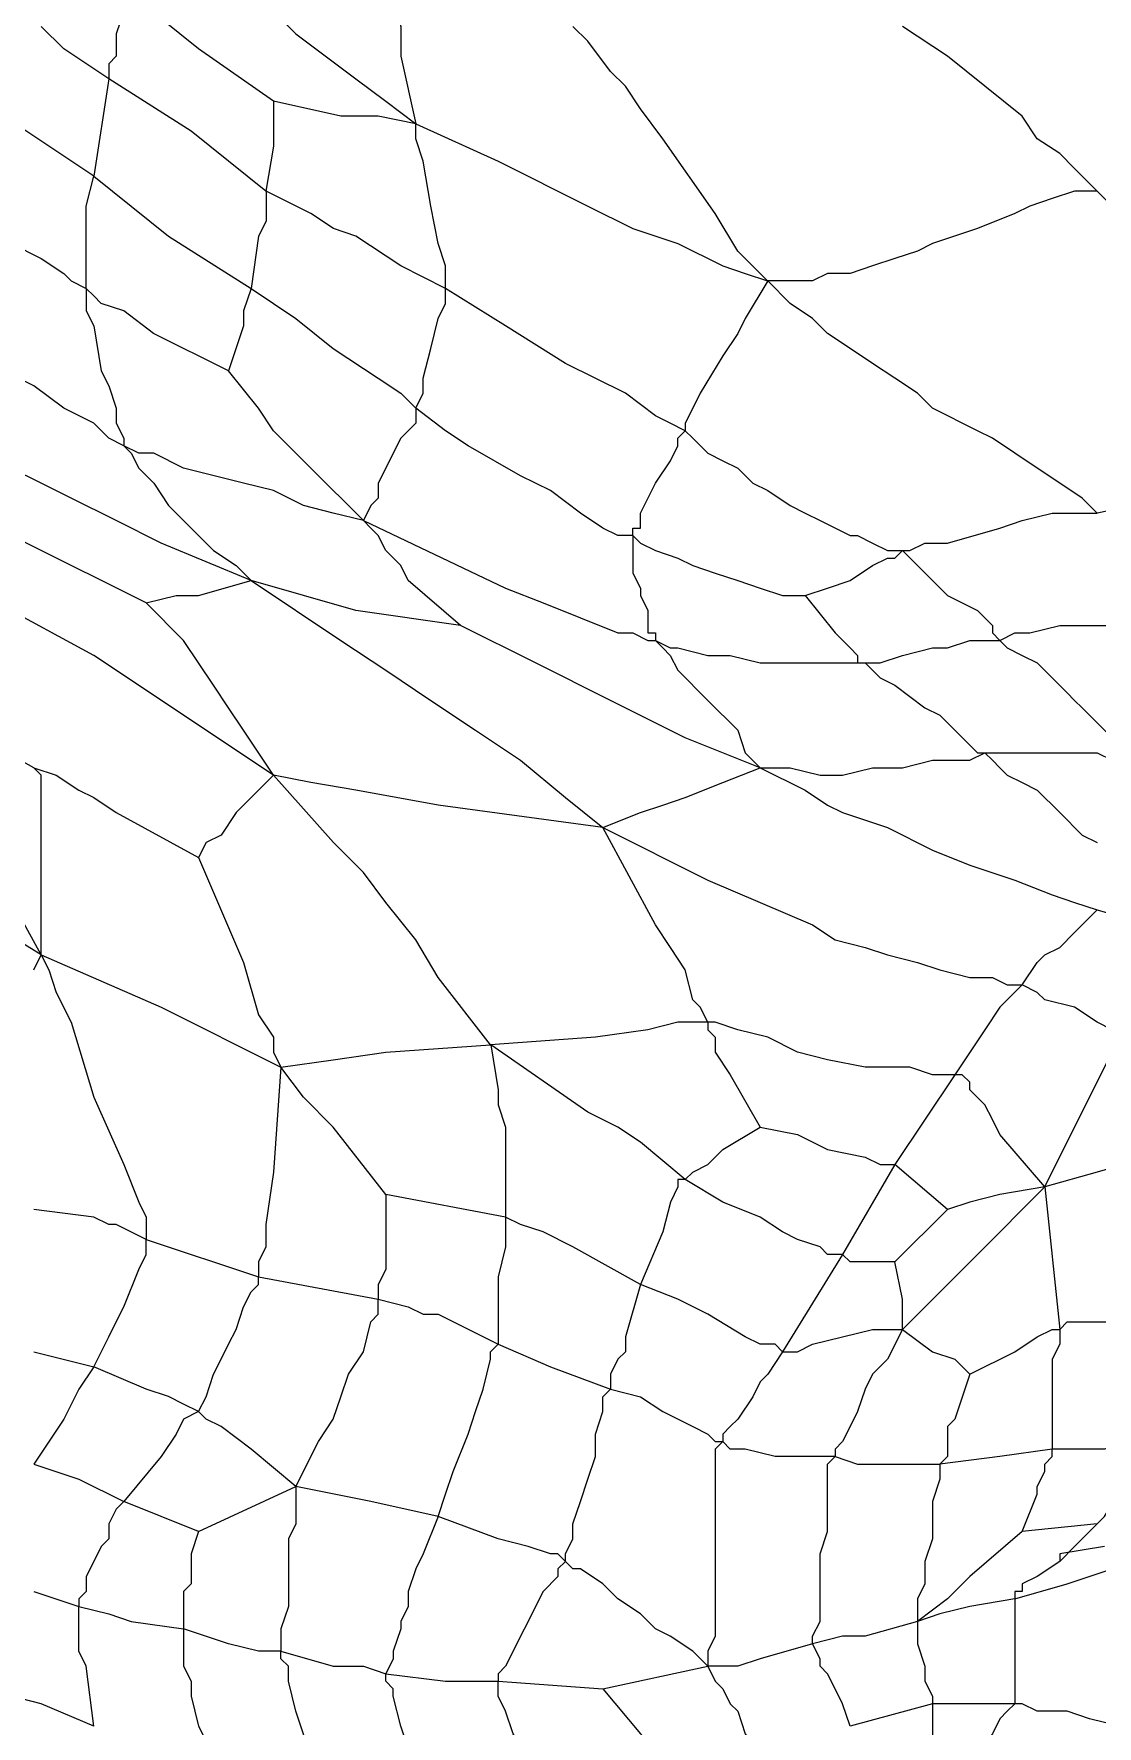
# Model space of a CAD drawing. Header units: inches. Extents: x 109 to 1721, y 29 to 669.
# Drawn here: x 1416.405 to 1419.363, y 352.553 to 357.261 of the extents above; entities that cross this region are included whole.
import ezdxf

# ---------------------------------------------------------------- set-up
doc = ezdxf.new("R2010")
doc.units = ezdxf.units.IN
doc.header["$LTSCALE"] = 0.03937
doc.header["$MEASUREMENT"] = 0
doc.layers.add('PDF3_Geometría', color=7, linetype='Continuous')

# ---------------------------------------------------------------- blocks, each defined once
blk = doc.blocks.new('OH3A1-1$-$ASSY$$CENTER$TUB_-_v2$-$copia1')
at = {"layer": 'PDF3_Geometría', "lineweight": -3}
for points in [[(15.46334, 10.56334), (15.46084, 10.56584), (15.45918, 10.56751), (15.45668, 10.56917), (15.45501, 10.57167), (15.45084, 10.57501), (15.44668, 10.57834), (15.44168, 10.58167)], [(15.42667, 10.55334), (15.42334, 10.55667), (15.42084, 10.56084), (15.41501, 10.56917), (15.41251, 10.57251), (15.41084, 10.57501), (15.40918, 10.57667), (15.40668, 10.58001), (15.40501, 10.58167)], [(15.37084, 10.58417), (15.37418, 10.58084), (15.38084, 10.57584), (15.38418, 10.57334), (15.38751, 10.57084), (15.39668, 10.56667), (15.40668, 10.56167), (15.41168, 10.55917), (15.41668, 10.55751), (15.42167, 10.55501), (15.42417, 10.55417), (15.42667, 10.55334)], [(15.37168, 10.57334), (15.36334, 10.57917), (15.35918, 10.58251)], [(15.35501, 10.58334), (15.35418, 10.58084), (15.35418, 10.57834), (15.35334, 10.57751), (15.35334, 10.57584), (15.34834, 10.57917), (15.34584, 10.58167)], [(15.38501, 10.58501), (15.38584, 10.58167), (15.38584, 10.58001), (15.38584, 10.57834), (15.38751, 10.57084)], [(15.37084, 10.56334), (15.36251, 10.57001), (15.35334, 10.57584), (15.35168, 10.56501), (15.34168, 10.57167), (15.33918, 10.57334), (15.33668, 10.57501), (15.33501, 10.57667), (15.33251, 10.57917)], [(15.41751, 10.53667), (15.41584, 10.53751), (15.41418, 10.53834), (15.41084, 10.54084), (15.40418, 10.54417), (15.39751, 10.54834), (15.39084, 10.55251), (15.39084, 10.55417), (15.39084, 10.55501), (15.39001, 10.55751), (15.38918, 10.56167), (15.38834, 10.56667), (15.38751, 10.56917), (15.38751, 10.57084), (15.38334, 10.57167), (15.37918, 10.57167), (15.37168, 10.57334), (15.37168, 10.57084), (15.37168, 10.56834), (15.37084, 10.56334)], [(15.34251, 10.55751), (15.34584, 10.55584), (15.34834, 10.55417), (15.34918, 10.55334), (15.35084, 10.55251), (15.35084, 10.55334), (15.35084, 10.55417), (15.35084, 10.55584), (15.35084, 10.55834), (15.35084, 10.56167), (15.35168, 10.56501), (15.35584, 10.56167), (15.36001, 10.55834), (15.36918, 10.55251), (15.37418, 10.54917), (15.37834, 10.54584), (15.38334, 10.54251), (15.38584, 10.54084), (15.38751, 10.53917), (15.38751, 10.53751), (15.38584, 10.53584), (15.38501, 10.53417), (15.38418, 10.53251), (15.38334, 10.53084), (15.38334, 10.52917), (15.38251, 10.52834), (15.38168, 10.52667)], [(15.41168, 10.52501), (15.41001, 10.52501), (15.40834, 10.52584), (15.40584, 10.52751), (15.40251, 10.53001), (15.39918, 10.53167), (15.39334, 10.53501), (15.39084, 10.53667), (15.38751, 10.53917), (15.38834, 10.54084), (15.38834, 10.54251), (15.38918, 10.54584), (15.39001, 10.54917), (15.39084, 10.55084), (15.39084, 10.55167), (15.39084, 10.55251), (15.38584, 10.55501), (15.38084, 10.55834), (15.37835, 10.55917), (15.37585, 10.56084), (15.37085, 10.56334), (15.37085, 10.56084), (15.37085, 10.56001), (15.37001, 10.55834), (15.36918, 10.55251)], [(15.49334, 10.52917), (15.47834, 10.54667), (15.47501, 10.55167), (15.47084, 10.55584), (15.46918, 10.55751), (15.46751, 10.56001), (15.46501, 10.56167), (15.46334, 10.56334), (15.46084, 10.56334), (15.45834, 10.56251), (15.45584, 10.56167), (15.45418, 10.56084), (15.45001, 10.55917), (15.44501, 10.55751), (15.44334, 10.55667), (15.44084, 10.55584), (15.43834, 10.55501), (15.43584, 10.55417), (15.43334, 10.55417), (15.43168, 10.55334), (15.42918, 10.55334), (15.42668, 10.55334)], [(15.38168, 10.52667), (15.38001, 10.52834), (15.37751, 10.53084), (15.37584, 10.53251), (15.37334, 10.53501), (15.37168, 10.53667), (15.37001, 10.53917), (15.36668, 10.54334), (15.35834, 10.54751), (15.35501, 10.55001), (15.35251, 10.55084), (15.35168, 10.55167), (15.35084, 10.55251), (15.35084, 10.55084), (15.35084, 10.55001), (15.35168, 10.54834), (15.35251, 10.54334), (15.35334, 10.54167), (15.35418, 10.53917), (15.35418, 10.53751), (15.35501, 10.53584), (15.35501, 10.53501), (15.35334, 10.53584), (15.35168, 10.53751), (15.34834, 10.53917), (15.34501, 10.54167), (15.34168, 10.54334)], [(15.36918, 10.55251), (15.36834, 10.55001), (15.36834, 10.54834), (15.36668, 10.54334)], [(15.46751, 10.52834), (15.46334, 10.52751), (15.46168, 10.52917), (15.45918, 10.53084), (15.45668, 10.53251), (15.45418, 10.53417), (15.45168, 10.53584), (15.45001, 10.53667), (15.44501, 10.53917), (15.44334, 10.54084), (15.44084, 10.54251), (15.43834, 10.54417), (15.43584, 10.54584), (15.43334, 10.54751), (15.43168, 10.54917), (15.42918, 10.55084), (15.42668, 10.55334), (15.42418, 10.54917), (15.42334, 10.54751), (15.42168, 10.54501), (15.41918, 10.54084), (15.41835, 10.53917), (15.41751, 10.53751), (15.41751, 10.53667)], [(15.36918, 10.52001), (15.35918, 10.52417), (15.35418, 10.52667), (15.34918, 10.52917), (15.34418, 10.53167), (15.34168, 10.53251), (15.33918, 10.53417), (15.33751, 10.53584), (15.33501, 10.53751), (15.33334, 10.53917), (15.33168, 10.54084)], [(15.41168, 10.52501), (15.41168, 10.52584), (15.41251, 10.52584), (15.41251, 10.52751), (15.41418, 10.53084), (15.41585, 10.53334), (15.41668, 10.53501), (15.41668, 10.53584), (15.41751, 10.53667), (15.41835, 10.53584), (15.42001, 10.53417), (15.42168, 10.53334), (15.42334, 10.53251), (15.42501, 10.53084), (15.42668, 10.53001), (15.42918, 10.52834), (15.43084, 10.52751), (15.43251, 10.52667), (15.43584, 10.52501), (15.43668, 10.52501), (15.43834, 10.52417), (15.44001, 10.52334), (15.44084, 10.52334), (15.44168, 10.52334), (15.44251, 10.52334), (15.44418, 10.52417), (15.44668, 10.52417), (15.45251, 10.52584), (15.45501, 10.52667), (15.45834, 10.52751), (15.46084, 10.52751), (15.46251, 10.52751), (15.46334, 10.52751)], [(15.39251, 10.51501), (15.38668, 10.52001), (15.38584, 10.52167), (15.38418, 10.52334), (15.38334, 10.52501), (15.38251, 10.52584), (15.38168, 10.52667), (15.37834, 10.52751), (15.37501, 10.52834), (15.37168, 10.53001), (15.36834, 10.53084), (15.36168, 10.53251), (15.35835, 10.53417), (15.35668, 10.53417), (15.35501, 10.53501), (15.35585, 10.53417), (15.35668, 10.53251), (15.35835, 10.53084), (15.36001, 10.52834), (15.36168, 10.52667), (15.36501, 10.52334), (15.36751, 10.52167), (15.36918, 10.52001)], [(15.40834, 10.49251), (15.39001, 10.49501), (15.38084, 10.49667), (15.37584, 10.49751), (15.37168, 10.49834), (15.36834, 10.50334), (15.36668, 10.50584), (15.36501, 10.50834), (15.36334, 10.51084), (15.36168, 10.51334), (15.35751, 10.51751), (15.34418, 10.52417), (15.34084, 10.52584), (15.33751, 10.52834), (15.33668, 10.52917), (15.33501, 10.53001), (15.33335, 10.53167), (15.33251, 10.53167), (15.33168, 10.53251)], [(15.38168, 10.52667), (15.39751, 10.51917), (15.40168, 10.51751), (15.40584, 10.51584), (15.41001, 10.51417), (15.41168, 10.51417), (15.41334, 10.51334), (15.41418, 10.51334)], [(15.37168, 10.49834), (15.35168, 10.51167), (15.34084, 10.51751), (15.33585, 10.52084), (15.33335, 10.52251), (15.33168, 10.52417)], [(15.41168, 10.52501), (15.41168, 10.52417), (15.41168, 10.52334), (15.41168, 10.52084), (15.41251, 10.51917), (15.41251, 10.51834), (15.41334, 10.51667), (15.41334, 10.51584), (15.41334, 10.51417), (15.41418, 10.51417), (15.41418, 10.51334)], [(15.41168, 10.52501), (15.41251, 10.52417), (15.41418, 10.52334), (15.41668, 10.52251), (15.41835, 10.52167), (15.42085, 10.52084), (15.42334, 10.52001), (15.42584, 10.51917), (15.42834, 10.51834), (15.43084, 10.51834), (15.43418, 10.51417), (15.43584, 10.51251), (15.43668, 10.51167), (15.43668, 10.51084), (15.43751, 10.51084)], [(15.43084, 10.51834), (15.43334, 10.51917), (15.43584, 10.52001), (15.43834, 10.52167), (15.44001, 10.52251), (15.44084, 10.52251), (15.44168, 10.52334), (15.44668, 10.51834), (15.45001, 10.51667), (15.45168, 10.51501), (15.45168, 10.51417), (15.45251, 10.51334)], [(15.35751, 10.51751), (15.36085, 10.51834), (15.36335, 10.51834), (15.36918, 10.52001), (15.37918, 10.51334), (15.38418, 10.51001), (15.38918, 10.50667), (15.39418, 10.50334), (15.39918, 10.50001), (15.40418, 10.49584), (15.40834, 10.49251), (15.41251, 10.49417), (15.41501, 10.49501), (15.41751, 10.49584), (15.42168, 10.49751), (15.42584, 10.49917), (15.43084, 10.49667), (15.43334, 10.49501), (15.43501, 10.49417), (15.44001, 10.49251), (15.44501, 10.49001), (15.44918, 10.48834), (15.45418, 10.48667), (15.45834, 10.48501), (15.46084, 10.48417), (15.46334, 10.48334)], [(15.42584, 10.49917), (15.41751, 10.50251), (15.40918, 10.50667), (15.40084, 10.51084), (15.39251, 10.51501), (15.38084, 10.51667), (15.37501, 10.51834), (15.36918, 10.52001)], [(15.34584, 10.47834), (15.34584, 10.48917), (15.34584, 10.49417), (15.34584, 10.49667), (15.34584, 10.49834), (15.34501, 10.49917), (15.33751, 10.50334), (15.33501, 10.50584), (15.33334, 10.50917), (15.33251, 10.51001), (15.33168, 10.51167), (15.33084, 10.51334), (15.33001, 10.51417), (15.32918, 10.51501), (15.32751, 10.50417)], [(15.45251, 10.51334), (15.45418, 10.51417), (15.45584, 10.51417), (15.45918, 10.51501), (15.46084, 10.51501), (15.46251, 10.51501), (15.46584, 10.51501)], [(15.41418, 10.51334), (15.41501, 10.51251), (15.41584, 10.51167), (15.41668, 10.51001), (15.42001, 10.50667), (15.42334, 10.50334), (15.42418, 10.50084), (15.42584, 10.49917)], [(15.41418, 10.51334), (15.41584, 10.51251), (15.41668, 10.51251), (15.42001, 10.51167), (15.42251, 10.51167), (15.42584, 10.51084), (15.42918, 10.51084), (15.43168, 10.51084), (15.43501, 10.51084), (15.43584, 10.51084), (15.43751, 10.51084), (15.43834, 10.51001), (15.43918, 10.50917), (15.44084, 10.50834), (15.44418, 10.50584), (15.44584, 10.50501), (15.44751, 10.50334), (15.44918, 10.50167), (15.45001, 10.50084), (15.45084, 10.50084)], [(15.43751, 10.51084), (15.43835, 10.51084), (15.43918, 10.51084), (15.44168, 10.51167), (15.44501, 10.51251), (15.44668, 10.51251), (15.44918, 10.51334), (15.45084, 10.51334), (15.45251, 10.51334), (15.45334, 10.51251), (15.45501, 10.51167), (15.45668, 10.51084), (15.46001, 10.50751), (15.46084, 10.50667), (15.46168, 10.50584), (15.46334, 10.50417), (15.46751, 10.50001)], [(15.34584, 10.47834), (15.33668, 10.49501), (15.33418, 10.49751), (15.33168, 10.50001), (15.33001, 10.50251), (15.32834, 10.50334), (15.32751, 10.50417), (15.32751, 10.50334), (15.32668, 10.50167), (15.32584, 10.49834), (15.32418, 10.49251)], [(15.42585, 10.49917), (15.42918, 10.49917), (15.43251, 10.49834), (15.43501, 10.49834), (15.43835, 10.49917), (15.44168, 10.49917), (15.44501, 10.50001), (15.44751, 10.50001), (15.44918, 10.50001), (15.45084, 10.50084), (15.45168, 10.50001), (15.45251, 10.49917), (15.45334, 10.49834), (15.45501, 10.49751), (15.45668, 10.49667), (15.45918, 10.49417), (15.46168, 10.49167), (15.46334, 10.49084)], [(15.45084, 10.50084), (15.45168, 10.50084), (15.45334, 10.50084), (15.45501, 10.50084), (15.45918, 10.50084), (15.46084, 10.50084), (15.46334, 10.50084), (15.46501, 10.50001), (15.46751, 10.50001), (15.46918, 10.49751), (15.47168, 10.49584), (15.47584, 10.49084), (15.47751, 10.48917), (15.47834, 10.48751), (15.48001, 10.48667), (15.48084, 10.48584), (15.48251, 10.48584), (15.48418, 10.48501), (15.48501, 10.48501)], [(15.34501, 10.49917), (15.34751, 10.49834), (15.35001, 10.49667), (15.35168, 10.49584), (15.35418, 10.49417), (15.36334, 10.48917), (15.36834, 10.47751), (15.37001, 10.47167), (15.37168, 10.46917), (15.37168, 10.46751), (15.37251, 10.46584), (15.37834, 10.46667), (15.38418, 10.46751), (15.39584, 10.46834)], [(15.42001, 10.47084), (15.41834, 10.47084), (15.41668, 10.47084), (15.41334, 10.47001), (15.40751, 10.46917), (15.39584, 10.46834), (15.39001, 10.47584), (15.38751, 10.48001), (15.38418, 10.48417), (15.38168, 10.48751), (15.37835, 10.49084), (15.37168, 10.49834), (15.36751, 10.49417), (15.36585, 10.49167), (15.36418, 10.49084), (15.36335, 10.48917)], [(15.36334, 10.42751), (15.36168, 10.42834), (15.36001, 10.42918), (15.35751, 10.43001), (15.35168, 10.43251), (15.35334, 10.43584), (15.35418, 10.43751), (15.35501, 10.43918), (15.35668, 10.44334), (15.35751, 10.44501), (15.35751, 10.44584), (15.35751, 10.44667), (15.35418, 10.44834), (15.35334, 10.44834), (15.35168, 10.44917), (15.34501, 10.45001)], [(15.34501, 10.47667), (15.34584, 10.47834), (15.33501, 10.48501)], [(15.42001, 10.47084), (15.41918, 10.47251), (15.41835, 10.47334), (15.41751, 10.47667), (15.41585, 10.47917), (15.41418, 10.48167), (15.40835, 10.49251), (15.42001, 10.48667), (15.42584, 10.48417), (15.43168, 10.48167), (15.43418, 10.48001), (15.43751, 10.47917), (15.44001, 10.47834), (15.44334, 10.47751), (15.44584, 10.47667), (15.44918, 10.47584), (15.45168, 10.47584), (15.45334, 10.47501), (15.45501, 10.47501), (15.45668, 10.47751), (15.45751, 10.47834), (15.45918, 10.47917), (15.46084, 10.48084), (15.46251, 10.48251), (15.46334, 10.48334), (15.47501, 10.48001)], [(15.34584, 10.47834), (15.34668, 10.47667), (15.34751, 10.47417), (15.34918, 10.47084), (15.35168, 10.46251), (15.35501, 10.45501), (15.35668, 10.45084), (15.35751, 10.44917), (15.35751, 10.44751), (15.35751, 10.44667), (15.37001, 10.44251)], [(15.34584, 10.47834), (15.35918, 10.47251), (15.37251, 10.46584)], [(15.45751, 10.45251), (15.46584, 10.46917)], [(15.46501, 10.47001), (15.46334, 10.47084), (15.46084, 10.47251), (15.45751, 10.47334), (15.45668, 10.47417), (15.45501, 10.47501), (15.45251, 10.47251), (15.45084, 10.47001), (15.44751, 10.46501), (15.44668, 10.46501), (15.44501, 10.46501), (15.44251, 10.46584), (15.44084, 10.46584), (15.43918, 10.46584), (15.43751, 10.46584), (15.43334, 10.46667), (15.43001, 10.46751), (15.42668, 10.46917), (15.42334, 10.47001), (15.42084, 10.47084), (15.42001, 10.47084), (15.42001, 10.47001), (15.42084, 10.46917), (15.42084, 10.46751), (15.42251, 10.46501), (15.42584, 10.45917)], [(15.41751, 10.45334), (15.41251, 10.45751), (15.41001, 10.45917), (15.40668, 10.46084), (15.39585, 10.46834), (15.39668, 10.46334), (15.39668, 10.46167), (15.39751, 10.45917), (15.39751, 10.45417), (15.39751, 10.45167), (15.39751, 10.44917)], [(15.34501, 10.43417), (15.35168, 10.43251), (15.35001, 10.43001), (15.34834, 10.42667), (15.34501, 10.42167), (15.35001, 10.42001), (15.35501, 10.41751)], [(15.38418, 10.45167), (15.37834, 10.45917), (15.37501, 10.46251), (15.37251, 10.46584), (15.37168, 10.45417), (15.37084, 10.44834), (15.37084, 10.44584), (15.37001, 10.44417), (15.37001, 10.44251)], [(15.45751, 10.45251), (15.45251, 10.45834), (15.45168, 10.46001), (15.45084, 10.46167), (15.44918, 10.46334), (15.44918, 10.46417), (15.44834, 10.46501), (15.44751, 10.46501), (15.44084, 10.45501)], [(15.41751, 10.45334), (15.41834, 10.45417), (15.42001, 10.45501), (15.42084, 10.45584), (15.42168, 10.45667), (15.42584, 10.45917), (15.43001, 10.45834), (15.43334, 10.45667), (15.43751, 10.45584), (15.43918, 10.45501), (15.44001, 10.45501), (15.44084, 10.45501)], [(15.47334, 10.44001), (15.47751, 10.45001), (15.48084, 10.46001), (15.47501, 10.45751), (15.47251, 10.45667), (15.46918, 10.45584), (15.46334, 10.45417), (15.45751, 10.45251)], [(15.44668, 10.45001), (15.44084, 10.45501), (15.43501, 10.44501)], [(15.34501, 10.40751), (15.35001, 10.40584)], [(15.43501, 10.44501), (15.43334, 10.44501), (15.43251, 10.44584), (15.43001, 10.44667), (15.42834, 10.44751), (15.42584, 10.44917), (15.42168, 10.45084), (15.41751, 10.45334), (15.41668, 10.45334), (15.41668, 10.45251), (15.41585, 10.45084), (15.41501, 10.44751), (15.41251, 10.44167)], [(15.44168, 10.43667), (15.45001, 10.44501), (15.45751, 10.45251), (15.45251, 10.45167), (15.44918, 10.45084), (15.44668, 10.45001), (15.44084, 10.44417)], [(15.45751, 10.45251), (15.45918, 10.43667), (15.46001, 10.43751), (15.46084, 10.43751), (15.46334, 10.43751), (15.46501, 10.43751), (15.46668, 10.43834), (15.47334, 10.44001), (15.47251, 10.43834), (15.47251, 10.43584), (15.47084, 10.43251), (15.47084, 10.43084), (15.47084, 10.43001), (15.47001, 10.42834), (15.47001, 10.42584), (15.47001, 10.42501), (15.47001, 10.42417)], [(15.39751, 10.44917), (15.38418, 10.45167), (15.38418, 10.44584), (15.38418, 10.44334), (15.38334, 10.44167), (15.38334, 10.44084), (15.38334, 10.44001)], [(15.41251, 10.44167), (15.40501, 10.44584), (15.40168, 10.44751), (15.39918, 10.44834), (15.39751, 10.44917), (15.39751, 10.44751), (15.39751, 10.44584), (15.39668, 10.44251), (15.39668, 10.43917), (15.39668, 10.43751), (15.39668, 10.43667), (15.39668, 10.43501)], [(15.44168, 10.43667), (15.44168, 10.43834), (15.44168, 10.44001), (15.44084, 10.44417), (15.43751, 10.44417), (15.43584, 10.44417), (15.43501, 10.44501), (15.42834, 10.43417), (15.42751, 10.43501), (15.42584, 10.43501), (15.42418, 10.43584), (15.42001, 10.43834), (15.41668, 10.44001), (15.41251, 10.44167), (15.41085, 10.43584), (15.41085, 10.43417), (15.41001, 10.43334), (15.40918, 10.43167), (15.40918, 10.43084), (15.40918, 10.43001)], [(15.36334, 10.42751), (15.36418, 10.42917), (15.36501, 10.43167), (15.36584, 10.43334), (15.36668, 10.43501), (15.36751, 10.43667), (15.36834, 10.43917), (15.36918, 10.44084), (15.37001, 10.44167), (15.37001, 10.44251), (15.38334, 10.44001)], [(15.37418, 10.41917), (15.37668, 10.42417), (15.37834, 10.42667), (15.37918, 10.42917), (15.38001, 10.43167), (15.38168, 10.43417), (15.38251, 10.43751), (15.38334, 10.43834), (15.38334, 10.44001), (15.38668, 10.43917), (15.38834, 10.43834), (15.39001, 10.43834), (15.39668, 10.43501)], [(15.42834, 10.43417), (15.42918, 10.43417), (15.43001, 10.43417), (15.43168, 10.43501), (15.43501, 10.43584), (15.43834, 10.43667), (15.44168, 10.43667), (15.44001, 10.43334), (15.43834, 10.43167), (15.43751, 10.43001), (15.43668, 10.42751), (15.43584, 10.42584), (15.43501, 10.42417), (15.43418, 10.42334), (15.43418, 10.42251)], [(15.44168, 10.43667), (15.44501, 10.43417), (15.44751, 10.43334), (15.44918, 10.43167), (15.45418, 10.43417), (15.45668, 10.43584), (15.45834, 10.43667), (15.45918, 10.43667), (15.45918, 10.43584), (15.45918, 10.43501), (15.45834, 10.43334), (15.45834, 10.43001), (15.45834, 10.42834), (15.45834, 10.42667), (15.45834, 10.42501), (15.45834, 10.42417), (15.45834, 10.42334)], [(15.39001, 10.41584), (15.39084, 10.41834), (15.39168, 10.42084), (15.39334, 10.42501), (15.39418, 10.42751), (15.39501, 10.43001), (15.39584, 10.43334), (15.39584, 10.43417), (15.39668, 10.43501), (15.40251, 10.43251), (15.40918, 10.43001)], [(15.42834, 10.43417), (15.42668, 10.43167), (15.42584, 10.43084), (15.42501, 10.42917), (15.42334, 10.42667), (15.42251, 10.42584), (15.42168, 10.42501), (15.42168, 10.42417)], [(15.40418, 10.41084), (15.40418, 10.41167), (15.40501, 10.41334), (15.40501, 10.41501), (15.40584, 10.41751), (15.40668, 10.42001), (15.40751, 10.42251), (15.40751, 10.42501), (15.40834, 10.42751), (15.40834, 10.42917), (15.40918, 10.43001), (15.41251, 10.42917), (15.41501, 10.42751), (15.41834, 10.42584), (15.42001, 10.42501), (15.42084, 10.42417), (15.42168, 10.42417)], [(15.44918, 10.43167), (15.44751, 10.42667), (15.44668, 10.42584), (15.44668, 10.42417), (15.44668, 10.42334), (15.44668, 10.42251), (15.44584, 10.42167)], [(15.39001, 10.41584), (15.38251, 10.41751), (15.37418, 10.41917), (15.36918, 10.42334), (15.36584, 10.42584), (15.36418, 10.42667), (15.36334, 10.42751), (15.36168, 10.42667), (15.36084, 10.42501), (15.35918, 10.42251), (15.35501, 10.41751)], [(15.44334, 10.40417), (15.43751, 10.40251), (15.43501, 10.40251), (15.43168, 10.40167), (15.43168, 10.40251), (15.43251, 10.40417), (15.43251, 10.40667), (15.43251, 10.40917), (15.43251, 10.41167), (15.43334, 10.41417), (15.43334, 10.41667), (15.43334, 10.41834), (15.43334, 10.41917), (15.43334, 10.42084), (15.43334, 10.42167), (15.43418, 10.42251), (15.43084, 10.42251), (15.42918, 10.42251), (15.42751, 10.42251), (15.42418, 10.42334), (15.42251, 10.42334), (15.42168, 10.42417), (15.42085, 10.42334), (15.42085, 10.42251), (15.42085, 10.42084), (15.42085, 10.41751), (15.42085, 10.41584), (15.42085, 10.41417), (15.42085, 10.41167), (15.42085, 10.40834), (15.42085, 10.40584), (15.42085, 10.40417), (15.42085, 10.40251), (15.42001, 10.40084), (15.42001, 10.39917)], [(15.43418, 10.42251), (15.43668, 10.42167), (15.44001, 10.42167), (15.44334, 10.42167), (15.44584, 10.42167)], [(15.45501, 10.41417), (15.45668, 10.41834), (15.45668, 10.41917), (15.45751, 10.42084), (15.45751, 10.42167), (15.45834, 10.42251), (15.45834, 10.42334), (15.45251, 10.42251), (15.44584, 10.42167), (15.44584, 10.42084), (15.44584, 10.42001), (15.44501, 10.41751), (15.44501, 10.41501), (15.44501, 10.41334), (15.44418, 10.41084), (15.44418, 10.40834), (15.44334, 10.40667), (15.44334, 10.40417)], [(15.46334, 10.41501), (15.46418, 10.41584), (15.46668, 10.42001), (15.46834, 10.42167), (15.46918, 10.42334), (15.47001, 10.42417), (15.46668, 10.42417), (15.46418, 10.42334), (15.45835, 10.42334)], [(15.36334, 10.41417), (15.37418, 10.41917), (15.37418, 10.41501), (15.37334, 10.41334), (15.37334, 10.41084), (15.37334, 10.40834), (15.37334, 10.40667), (15.37334, 10.40584), (15.37251, 10.40334), (15.37251, 10.40167), (15.37251, 10.40084)], [(15.36334, 10.41417), (15.35918, 10.41584), (15.35501, 10.41751), (15.35418, 10.41667), (15.35334, 10.41501), (15.35334, 10.41334), (15.35251, 10.41251), (15.35168, 10.41084), (15.35084, 10.40917), (15.35084, 10.40751), (15.35001, 10.40667), (15.35001, 10.40584)], [(15.40418, 10.41084), (15.40334, 10.41167), (15.40251, 10.41167), (15.40001, 10.41251), (15.39668, 10.41334), (15.39001, 10.41584), (15.38834, 10.41167), (15.38751, 10.41001), (15.38668, 10.40751), (15.38668, 10.40584), (15.38584, 10.40417), (15.38584, 10.40334), (15.38501, 10.40084), (15.38501, 10.40001), (15.38418, 10.39834)], [(15.46334, 10.41501), (15.45501, 10.41417), (15.44918, 10.40917), (15.44668, 10.40667), (15.44334, 10.40417)], [(15.46334, 10.41501), (15.46251, 10.41417), (15.46084, 10.41251), (15.45918, 10.41084)], [(15.35168, 10.39251), (15.34584, 10.39501), (15.34251, 10.39584), (15.33918, 10.39751), (15.33918, 10.40334), (15.33918, 10.40501), (15.33918, 10.40667), (15.33918, 10.40834), (15.34001, 10.40917), (15.33418, 10.41167), (15.33168, 10.41251), (15.32918, 10.41334)], [(15.36334, 10.41417), (15.36251, 10.41167), (15.36251, 10.41001), (15.36251, 10.40834), (15.36168, 10.40751), (15.36168, 10.40584), (15.36168, 10.40417), (15.36168, 10.40334)], [(15.46418, 10.41251), (15.45918, 10.41167), (15.45918, 10.41084), (15.45668, 10.40917), (15.45501, 10.40834), (15.45501, 10.40751), (15.45418, 10.40751), (15.45418, 10.40667), (15.46001, 10.40834), (15.46501, 10.41001), (15.46501, 10.40834), (15.46584, 10.40667), (15.46584, 10.40584), (15.46584, 10.40334), (15.46584, 10.40251), (15.46668, 10.40084), (15.46584, 10.39667), (15.46584, 10.39417), (15.46584, 10.39251)], [(15.42001, 10.39917), (15.41834, 10.40084), (15.41584, 10.40251), (15.41418, 10.40334), (15.41251, 10.40501), (15.41001, 10.40667), (15.40834, 10.40834), (15.40584, 10.41001), (15.40501, 10.41001), (15.40418, 10.41084), (15.40334, 10.41001), (15.40334, 10.40917), (15.40168, 10.40751), (15.40084, 10.40584), (15.40001, 10.40417), (15.39918, 10.40251), (15.39834, 10.40084), (15.39751, 10.39917), (15.39668, 10.39834), (15.39668, 10.39751)], [(15.35168, 10.39251), (15.35084, 10.39917), (15.35001, 10.40084), (15.35001, 10.40251), (15.35001, 10.40417), (15.35001, 10.40501), (15.35001, 10.40584), (15.35334, 10.40501), (15.35584, 10.40417), (15.36168, 10.40334)], [(15.45418, 10.40667), (15.44918, 10.40584), (15.44584, 10.40501), (15.44334, 10.40417), (15.44334, 10.40334), (15.44334, 10.40167), (15.44418, 10.39917), (15.44418, 10.39834), (15.44418, 10.39751), (15.44501, 10.39584), (15.44501, 10.39501)], [(15.45418, 10.40667), (15.45418, 10.40584), (15.45418, 10.40417), (15.45418, 10.40251), (15.45418, 10.40084), (15.45418, 10.40001), (15.45418, 10.39834), (15.45418, 10.39667), (15.45418, 10.39501), (15.45251, 10.39501), (15.45168, 10.39501), (15.44918, 10.39501), (15.44668, 10.39501), (15.44584, 10.39501), (15.44501, 10.39501), (15.44501, 10.39417), (15.44501, 10.39334), (15.44501, 10.39251), (15.44501, 10.38917)], [(15.44334, 10.40417), (15.44334, 10.40417)], [(15.38751, 10.38751), (15.38168, 10.38834), (15.37834, 10.38834), (15.37584, 10.38917), (15.37418, 10.39417), (15.37334, 10.39751), (15.37334, 10.39917), (15.37251, 10.40001), (15.37251, 10.40084), (15.37001, 10.40084), (15.36668, 10.40167), (15.36168, 10.40334), (15.36168, 10.40251), (15.36168, 10.40167), (15.36168, 10.39917), (15.36251, 10.39751), (15.36251, 10.39584), (15.36334, 10.39251), (15.36418, 10.39084), (15.36418, 10.38917)], [(15.44501, 10.39501), (15.43584, 10.39251), (15.43501, 10.39501), (15.43418, 10.39667), (15.43334, 10.39834), (15.43251, 10.39917), (15.43251, 10.40001), (15.43168, 10.40167), (15.42584, 10.40001), (15.42334, 10.39917), (15.42001, 10.39917)], [(15.37251, 10.40084), (15.37834, 10.39917), (15.38168, 10.39917), (15.38418, 10.39834)], [(15.38751, 10.38751), (15.38668, 10.39001), (15.38584, 10.39251), (15.38501, 10.39584), (15.38501, 10.39667), (15.38418, 10.39751), (15.38418, 10.39834), (15.39084, 10.39751), (15.39334, 10.39751), (15.39668, 10.39751)], [(15.40834, 10.39667), (15.42001, 10.39917), (15.42084, 10.39751), (15.42168, 10.39667), (15.42251, 10.39501), (15.42334, 10.39417), (15.42418, 10.39167), (15.42584, 10.38917)], [(15.40084, 10.38667), (15.40001, 10.38917), (15.39835, 10.39167), (15.39751, 10.39417), (15.39668, 10.39584), (15.39668, 10.39667), (15.39668, 10.39751), (15.40834, 10.39667), (15.41251, 10.39167), (15.41334, 10.39084), (15.41418, 10.38917), (15.41501, 10.38834), (15.41584, 10.38667)], [(15.46584, 10.39251), (15.46251, 10.39334), (15.46001, 10.39417), (15.45668, 10.39417), (15.45501, 10.39501), (15.45418, 10.39501), (15.45334, 10.39417), (15.45251, 10.39334), (15.45168, 10.39167), (15.44918, 10.38834)]]:
    blk.add_lwpolyline(points, dxfattribs=at)

msp = doc.modelspace()

# ---------------------------------------------------------------- block references
at = {"xscale": 25, "yscale": 25, "zscale": 25}
msp.add_blockref('OH3A1-1$-$ASSY$$CENTER$TUB_-_v2$-$copia1', (1032.7797, 92.7401), dxfattribs=at)

doc.saveas('drawing.dxf')
